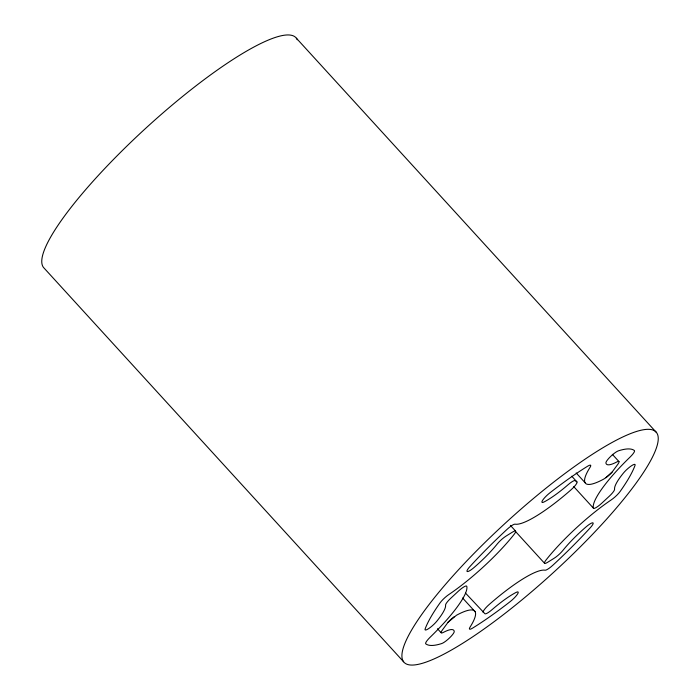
<?xml version="1.0" encoding="UTF-8"?>
<svg xmlns="http://www.w3.org/2000/svg" width="700" height="700" viewBox="0 0 700 700"><rect width="100%" height="100%" fill="white"/><g stroke="black" fill="none" stroke-linecap="round" stroke-linejoin="round"><path stroke-width="1.05" d="M465.561 593.154L484.951 613.769A9.091 1.838 -42.4 0 0 491.96 609.735A44.021 8.881 -42.4 0 1 516.075 592.419A9.091 1.838 -42.4 0 1 517.536 594.072A9.091 1.838 -42.4 0 1 510.177 601.615A142.284 28.709 -42.4 0 1 472.509 628.171A9.091 1.838 -42.4 0 1 470.05 627.121A72.424 14.612 -42.4 0 0 456.505 615.239L448.07 622.265L442.164 630.306A9.091 1.838 -42.4 0 0 443.363 632.406A44.021 8.881 -42.4 0 1 454.239 631.496A9.091 1.838 -42.4 0 1 449.558 637.884A9.091 1.838 -42.4 0 1 441.779 643.528A142.284 28.709 -42.4 0 1 425.731 643.808A9.091 1.838 -42.4 0 1 430.176 637.201A72.424 14.612 -42.4 0 0 466.76 586.259A9.091 1.838 -42.4 0 0 458.448 591.115L450.861 598.159A9.091 1.838 -42.4 0 0 445.559 605.159A44.021 8.881 -42.4 0 1 436.826 621.189A9.091 1.838 -42.4 0 1 428.741 628.556A9.091 1.838 -42.4 0 1 425.11 629.003A142.284 28.709 -42.4 0 1 440.081 602.84A9.091 1.838 -42.4 0 1 448.823 594.545A72.424 14.612 -42.4 0 0 514.097 534.398A9.091 1.838 -42.4 0 0 512.549 532.061L505.969 536.148A9.091 1.838 -42.4 0 0 497.262 543.952A44.021 8.881 -42.4 0 1 474.04 567.525A9.091 1.838 -42.4 0 1 467.285 571.576A9.091 1.838 -42.4 0 1 469.927 566.554A142.284 28.709 -42.4 0 1 507.15 529.27A9.091 1.838 -42.4 0 1 515.069 524.151A72.424 14.612 -42.4 0 0 570.798 490.026A9.091 1.838 -42.4 0 0 576.914 481.871L571.76 476.219M576.914 481.871L575.199 480.611A9.091 1.838 -42.4 0 0 568.19 484.645A44.021 8.881 -42.4 0 1 544.075 501.952A9.091 1.838 -42.4 0 1 542.614 500.299A9.091 1.838 -42.4 0 1 549.981 492.765A142.284 28.709 -42.4 0 1 587.65 466.2A9.091 1.838 -42.4 0 1 590.1 467.259A72.424 14.612 -42.4 0 0 603.645 479.141L605.894 477.689A9.091 1.838 -42.4 0 0 612.08 472.115L617.995 464.074A9.091 1.838 -42.4 0 0 616.788 461.974A44.021 8.881 -42.4 0 1 605.911 462.875A9.091 1.838 -42.4 0 1 610.593 456.496A9.091 1.838 -42.4 0 1 618.371 450.852A142.284 28.709 -42.4 0 1 634.428 450.573A9.091 1.838 -42.4 0 1 629.974 457.179A72.424 14.612 -42.4 0 0 593.39 508.113A9.091 1.838 -42.4 0 0 601.702 503.265L609.289 496.221A9.091 1.838 -42.4 0 0 614.591 489.221A44.021 8.881 -42.4 0 1 623.324 473.191A9.091 1.838 -42.4 0 1 631.409 465.815A9.091 1.838 -42.4 0 1 635.04 465.377A142.284 28.709 -42.4 0 1 620.077 491.54A9.091 1.838 -42.4 0 1 611.327 499.826A72.424 14.612 -42.4 0 0 546.053 559.983A9.091 1.838 -42.4 0 0 547.601 562.319L554.181 558.233A9.091 1.838 -42.4 0 0 562.887 550.428A44.021 8.881 -42.4 0 1 586.119 526.846A9.091 1.838 -42.4 0 1 592.865 522.804A9.091 1.838 -42.4 0 1 590.222 527.826A142.284 28.709 -42.4 0 1 553 565.101A9.091 1.838 -42.4 0 1 545.081 570.22A72.424 14.612 -42.4 0 0 489.352 604.354A9.091 1.838 -42.4 0 0 483.236 612.509M605.894 477.689L612.08 472.115M296.38 38.211L656.53 432.582A170.686 34.44 -42.4 0 1 484.899 628.39A170.686 34.44 -42.4 0 1 448.796 580.589A170.686 34.44 -42.4 0 1 656.53 432.582M612.351 454.344L618.975 461.597M576.196 472.972L585.034 482.65M573.738 486.605L593.617 508.384M510.37 525.359L515.524 531.011M515.9 531.913L544.626 563.369M462.604 598.01L475.116 611.721M437.491 628.74L441.175 632.774M403.62 661.789L43.47 267.418A170.686 34.44 -42.4 0 1 152.294 122.325A170.686 34.44 -42.4 0 1 297.273 39.751M448.07 622.265A9.091 1.838 -42.4 0 1 454.256 616.691"/></g></svg>
